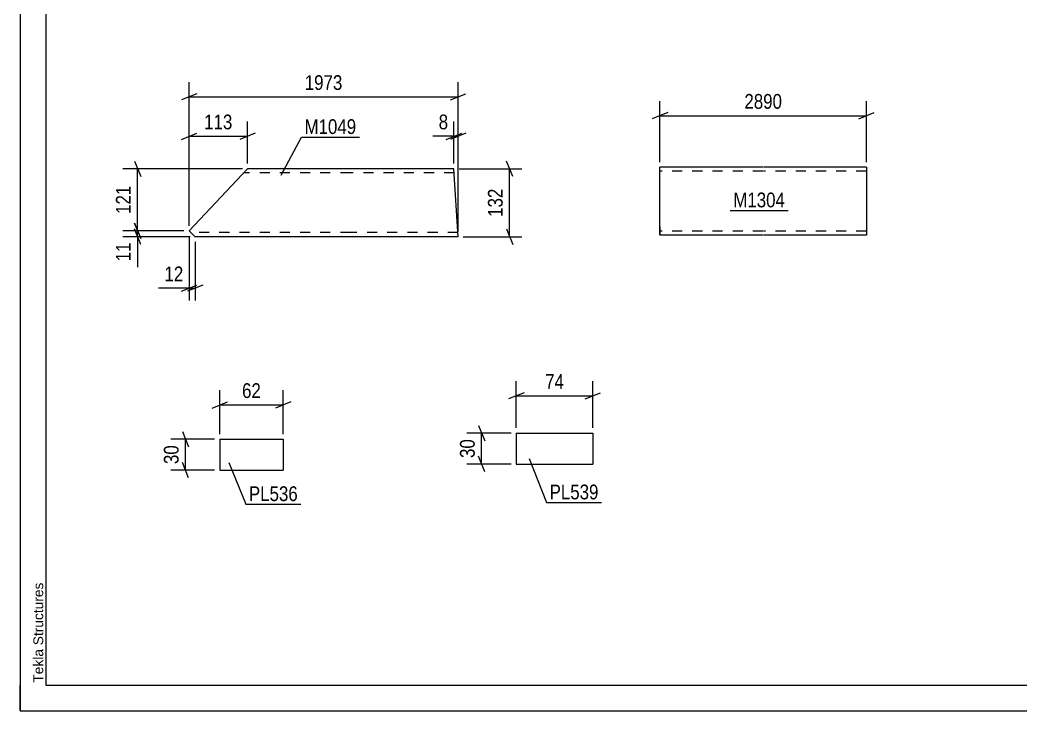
# Model space of a CAD drawing. Header units: millimetres. Extents: x 0 to 420, y 0 to 297.
# Drawn here: x 0 to 194.4, y 0 to 134.2 of the extents above; entities that cross this region are included whole.
import ezdxf

# ---------------------------------------------------------------- set-up
doc = ezdxf.new("R2010")
doc.units = ezdxf.units.MM
doc.linetypes.add('DXK_LINE_DOT2', pattern=[3.9198, 1.9599, -1.9599])
doc.styles.add('Arial', font='ARIAL.TTF', dxfattribs={"height": 0.2})
doc.styles.add('Arial Narrow', font='ARIALN.TTF', dxfattribs={"height": 0.2})

# ---------------------------------------------------------------- blocks, each defined once
blk = doc.blocks.new('Unknown-761551865-1131')
at = {"color": 5, "linetype": 'Continuous'}
for p, q in [((0, 297), (0, 0)), ((5, 292), (5, 5)), ((0, 0), (0, 5)), ((5, 5), (415, 5)), ((0, 0), (420, 0))]:
    blk.add_line(p, q, dxfattribs=at)
at = {"color": 174, "linetype": 'Continuous', "style": 'Arial'}
blk.add_text('Tekla Structures', height=1.9102, rotation=90, dxfattribs=at).set_placement((4.5, 5.5))
blk = doc.blocks.new('Part-761551865-6125 - 6119')
at = {"color": 2, "linetype": 'Continuous'}
for p, q in [((32.84, 93.24), (44.19, 105.3)), ((64.19, 105.3), (44.19, 105.3)), ((84.29, 105.3), (64.29, 105.3)), ((85.1, 92.1), (84.29, 105.3)), ((34.04, 92.1), (32.84, 93.24)), ((64.19, 92.1), (34.04, 92.1)), ((85.1, 92.1), (64.29, 92.1))]:
    blk.add_line(p, q, dxfattribs=at)
at = {"color": 7, "linetype": 'DXK_LINE_DOT2'}
for p, q in [((64.19, 104.5), (43.44, 104.5)), ((84.34, 104.5), (64.29, 104.5)), ((64.19, 92.9), (33.19, 92.9)), ((85.05, 92.9), (64.29, 92.9)), ((85.05, 92.9), (85.05, 92.96))]:
    blk.add_line(p, q, dxfattribs=at)
blk = doc.blocks.new('Part-761551865-6239 - 6235')
at = {"color": 2, "linetype": 'Continuous'}
for p, q in [((144.31, 105.6), (124.31, 105.6)), ((124.31, 94), (124.31, 105.6)), ((164.41, 105.6), (144.41, 105.6)), ((164.41, 105.6), (164.41, 92.4)), ((124.31, 94), (124.31, 92.4)), ((144.31, 92.4), (124.31, 92.4)), ((164.41, 92.4), (144.41, 92.4))]:
    blk.add_line(p, q, dxfattribs=at)
at = {"color": 7, "linetype": 'DXK_LINE_DOT2'}
for p, q in [((144.31, 104.8), (124.31, 104.8)), ((164.41, 104.8), (144.41, 104.8)), ((124.31, 92.53), (124.31, 94)), ((124.31, 93.2), (124.31, 93.27)), ((144.31, 93.2), (124.31, 93.2)), ((164.41, 93.2), (144.41, 93.2)), ((164.41, 93.2), (164.41, 93.27))]:
    blk.add_line(p, q, dxfattribs=at)
blk = doc.blocks.new('Part-761551865-7107 - 7101')
at = {"color": 2, "linetype": 'Continuous'}
for p, q in [((38.8, 52.78), (38.8, 46.78)), ((38.8, 52.78), (51.11, 52.78)), ((51.11, 52.78), (51.11, 46.78)), ((38.8, 46.78), (51.11, 46.78))]:
    blk.add_line(p, q, dxfattribs=at)
blk = doc.blocks.new('Part-761551865-7132 - 7126')
at = {"color": 2, "linetype": 'Continuous'}
for p, q in [((96.4, 53.96), (96.4, 47.96)), ((96.4, 53.96), (111.28, 53.96)), ((111.28, 53.96), (111.28, 47.96)), ((96.4, 47.96), (111.28, 47.96))]:
    blk.add_line(p, q, dxfattribs=at)
blk = doc.blocks.new('StraightDimension-761551865-6158 - 6119')
at = {"color": 7, "linetype": 'Continuous'}
for p, q in [((43.19, 105.3), (19.99, 105.3)), ((22.24, 106.8), (23.44, 103.8)), ((22.84, 93.24), (22.84, 105.3)), ((23.44, 91.74), (22.24, 94.74)), ((31.84, 93.24), (19.99, 93.24))]:
    blk.add_line(p, q, dxfattribs=at)
at = {"color": 0}
blk.add_wipeout([(22.09, 102.61), (17.89, 102.61), (17.89, 95.93), (22.09, 95.93)], dxfattribs=at)
at = {"color": 3, "style": 'Arial Narrow'}
blk.add_text('121', height=2.863, rotation=90.0002, dxfattribs=at).set_placement((21.49, 96.53))
blk = doc.blocks.new('StraightDimension-761551865-6200 - 6119')
at = {"color": 7, "linetype": 'Continuous'}
for p, q in [((84.29, 106.3), (84.29, 114.46)), ((85.1, 93.1), (85.1, 114.46)), ((82.79, 111.01), (85.79, 112.21)), ((86.6, 112.21), (83.6, 111.01)), ((84.29, 111.61), (85.1, 111.61))]:
    blk.add_line(p, q, dxfattribs=at)
at = {"color": 0}
blk.add_wipeout([(83.76, 112.36), (83.76, 116.56), (80.73, 116.56), (80.73, 112.36)], dxfattribs=at)
at = {"color": 7, "linetype": 'Continuous'}
blk.add_line((84.29, 111.61), (80.21, 111.61), dxfattribs=at)
blk.add_line((84.29, 111.61), (80.21, 111.61), dxfattribs=at)
at = {"color": 3, "style": 'Arial Narrow'}
blk.add_text('8', height=2.86, dxfattribs=at).set_placement((81.33, 112.96))
blk = doc.blocks.new('StraightDimension-761551865-6189 - 6119')
at = {"color": 7, "linetype": 'Continuous'}
for p, q in [((32.84, 94.24), (32.84, 122.11)), ((85.1, 93.1), (85.1, 122.11)), ((34.34, 119.86), (31.34, 118.66)), ((32.84, 119.26), (85.1, 119.26)), ((83.6, 118.66), (86.6, 119.86))]:
    blk.add_line(p, q, dxfattribs=at)
at = {"color": 0}
blk.add_wipeout([(63.22, 120.01), (63.22, 124.21), (54.71, 124.21), (54.71, 120.01)], dxfattribs=at)
at = {"color": 3, "style": 'Arial Narrow'}
blk.add_text('1973', height=2.863, dxfattribs=at).set_placement((55.31, 120.61))
blk = doc.blocks.new('StraightDimension-761551865-6128 - 6119')
at = {"color": 7, "linetype": 'Continuous'}
for p, q in [((32.84, 92.24), (32.84, 79.7)), ((34.04, 91.1), (34.04, 79.7)), ((31.34, 81.5), (34.34, 82.7)), ((35.54, 82.7), (32.54, 81.5)), ((32.84, 82.1), (34.04, 82.1))]:
    blk.add_line(p, q, dxfattribs=at)
at = {"color": 0}
blk.add_wipeout([(32.31, 82.85), (32.31, 87.05), (27.46, 87.05), (27.46, 82.85)], dxfattribs=at)
at = {"color": 7, "linetype": 'Continuous'}
blk.add_line((32.84, 82.1), (26.93, 82.1), dxfattribs=at)
blk.add_line((32.84, 82.1), (26.93, 82.1), dxfattribs=at)
at = {"color": 3, "style": 'Arial Narrow'}
blk.add_text('12', height=2.863, dxfattribs=at).set_placement((28.06, 83.45))
blk = doc.blocks.new('StraightDimension-761551865-6175 - 6119')
at = {"color": 7, "linetype": 'Continuous'}
for p, q in [((85.29, 105.3), (97.5, 105.3)), ((95.7, 103.8), (94.5, 106.8)), ((95.1, 92.1), (95.1, 105.3)), ((94.5, 93.6), (95.7, 90.6)), ((86.1, 92.1), (97.5, 92.1))]:
    blk.add_line(p, q, dxfattribs=at)
at = {"color": 0}
blk.add_wipeout([(94.35, 102.05), (90.15, 102.05), (90.15, 95.36), (94.35, 95.36)], dxfattribs=at)
at = {"color": 3, "style": 'Arial Narrow'}
blk.add_text('132', height=2.863, rotation=90.0002, dxfattribs=at).set_placement((93.75, 95.96))
blk = doc.blocks.new('StraightDimension-761551865-6142 - 6119')
at = {"color": 7, "linetype": 'Continuous'}
for p, q in [((22.24, 94.74), (23.44, 91.74)), ((23.44, 90.6), (22.24, 93.6)), ((31.84, 93.24), (19.99, 93.24)), ((33.04, 92.1), (19.99, 92.1)), ((22.84, 92.1), (22.84, 93.24))]:
    blk.add_line(p, q, dxfattribs=at)
at = {"color": 0}
blk.add_wipeout([(22.09, 91.58), (17.89, 91.58), (17.89, 86.72), (22.09, 86.72)], dxfattribs=at)
at = {"color": 7, "linetype": 'Continuous'}
blk.add_line((22.84, 92.1), (22.84, 86.2), dxfattribs=at)
blk.add_line((22.84, 92.1), (22.84, 86.2), dxfattribs=at)
at = {"color": 3, "style": 'Arial Narrow'}
blk.add_text('11', height=2.863, rotation=90.0002, dxfattribs=at).set_placement((21.49, 87.32))
blk = doc.blocks.new('StraightDimension-761551865-6214 - 6119')
at = {"color": 7, "linetype": 'Continuous'}
for p, q in [((32.84, 94.24), (32.84, 114.46)), ((44.19, 106.3), (44.19, 114.46)), ((31.34, 111.01), (34.34, 112.21)), ((32.84, 111.61), (44.19, 111.61)), ((45.69, 112.21), (42.69, 111.01))]:
    blk.add_line(p, q, dxfattribs=at)
at = {"color": 0}
blk.add_wipeout([(41.85, 112.36), (41.85, 116.56), (35.17, 116.56), (35.17, 112.36)], dxfattribs=at)
at = {"color": 3, "style": 'Arial Narrow'}
blk.add_text('113', height=2.863, dxfattribs=at).set_placement((35.77, 112.96))
blk = doc.blocks.new('StraightDimension-761551865-6242 - 6235')
at = {"color": 7, "linetype": 'Continuous'}
for p, q in [((124.31, 106.6), (124.31, 118.45)), ((164.41, 106.6), (164.41, 118.45)), ((125.81, 116.2), (122.81, 115)), ((124.31, 115.6), (164.41, 115.6)), ((162.91, 115), (165.91, 116.2))]:
    blk.add_line(p, q, dxfattribs=at)
at = {"color": 0}
blk.add_wipeout([(148.62, 116.35), (148.62, 120.55), (140.11, 120.55), (140.11, 116.35)], dxfattribs=at)
at = {"color": 3, "style": 'Arial Narrow'}
blk.add_text('2890', height=2.863, dxfattribs=at).set_placement((140.71, 116.95))
blk = doc.blocks.new('StraightDimension-761551865-7109 - 7101')
at = {"color": 7, "linetype": 'Continuous'}
for p, q in [((38.8, 53.78), (38.8, 62.28)), ((51.11, 53.78), (51.11, 62.28)), ((37.3, 58.83), (40.3, 60.03)), ((38.8, 59.43), (51.11, 59.43)), ((52.61, 60.03), (49.61, 58.83))]:
    blk.add_line(p, q, dxfattribs=at)
at = {"color": 0}
blk.add_wipeout([(47.38, 60.18), (47.38, 64.38), (42.53, 64.38), (42.53, 60.18)], dxfattribs=at)
at = {"color": 3, "style": 'Arial Narrow'}
blk.add_text('62', height=2.863, dxfattribs=at).set_placement((43.13, 60.78))
blk = doc.blocks.new('StraightDimension-761551865-7114 - 7101')
at = {"color": 7, "linetype": 'Continuous'}
for p, q in [((37.8, 52.78), (29.3, 52.78)), ((31.55, 54.28), (32.75, 51.28)), ((32.15, 46.78), (32.15, 52.78)), ((37.8, 46.78), (29.3, 46.78)), ((32.75, 45.28), (31.55, 48.28))]:
    blk.add_line(p, q, dxfattribs=at)
at = {"color": 0}
blk.add_wipeout([(31.4, 52.21), (27.2, 52.21), (27.2, 47.35), (31.4, 47.35)], dxfattribs=at)
at = {"color": 3, "style": 'Arial Narrow'}
blk.add_text('30', height=2.863, rotation=90.0002, dxfattribs=at).set_placement((30.8, 47.95))
blk = doc.blocks.new('StraightDimension-761551865-7134 - 7126')
at = {"color": 7, "linetype": 'Continuous'}
for p, q in [((89.07, 55.46), (90.27, 52.46)), ((95.4, 53.96), (86.82, 53.96)), ((89.67, 47.96), (89.67, 53.96)), ((90.27, 46.46), (89.07, 49.46)), ((95.4, 47.96), (86.82, 47.96))]:
    blk.add_line(p, q, dxfattribs=at)
at = {"color": 0}
blk.add_wipeout([(88.92, 53.38), (84.72, 53.38), (84.72, 48.53), (88.92, 48.53)], dxfattribs=at)
at = {"color": 3, "style": 'Arial Narrow'}
blk.add_text('30', height=2.863, rotation=90.0002, dxfattribs=at).set_placement((88.32, 49.13))
blk = doc.blocks.new('StraightDimension-761551865-7143 - 7126')
at = {"color": 7, "linetype": 'Continuous'}
for p, q in [((96.4, 54.96), (96.4, 64.05)), ((111.28, 54.96), (111.28, 64.05)), ((97.9, 61.8), (94.9, 60.6)), ((96.4, 61.2), (111.28, 61.2)), ((109.78, 60.6), (112.78, 61.8))]:
    blk.add_line(p, q, dxfattribs=at)
at = {"color": 0}
blk.add_wipeout([(106.27, 61.95), (106.27, 66.15), (101.41, 66.15), (101.41, 61.95)], dxfattribs=at)
at = {"color": 3, "style": 'Arial Narrow'}
blk.add_text('74', height=2.863, dxfattribs=at).set_placement((102.01, 62.55))
blk = doc.blocks.new('Mark-761551865-6121 - 6119')
at = {"color": 0}
blk.add_wipeout([(65.32, 112.05), (65.32, 115.05), (55.26, 115.05), (55.26, 112.05)], dxfattribs=at)
blk.add_wipeout([(65.32, 112.05), (65.32, 115.05), (55.26, 115.05), (55.26, 112.05)], dxfattribs=at)
at = {"color": 30, "linetype": 'Continuous'}
for p, q in [((50.7, 104.05), (54.66, 111.45)), ((54.66, 111.45), (65.92, 111.45))]:
    blk.add_line(p, q, dxfattribs=at)
at = {"color": 3, "style": 'Arial Narrow'}
blk.add_text('M1049', height=2.863, dxfattribs=at).set_placement((55.26, 112.05))
blk = doc.blocks.new('Mark-761551865-6237 - 6235')
at = {"color": 0}
blk.add_wipeout([(148.6, 97.81), (148.6, 100.81), (138.55, 100.81), (138.55, 97.81)], dxfattribs=at)
blk.add_wipeout([(148.6, 97.81), (148.6, 100.81), (138.55, 100.81), (138.55, 97.81)], dxfattribs=at)
at = {"color": 30, "linetype": 'Continuous'}
blk.add_line((137.95, 97.21), (149.2, 97.21), dxfattribs=at)
at = {"color": 3, "style": 'Arial Narrow'}
blk.add_text('M1304', height=2.863, dxfattribs=at).set_placement((138.55, 97.81))
blk = doc.blocks.new('Mark-761551865-7103 - 7101')
at = {"color": 0}
blk.add_wipeout([(53.96, 40.76), (53.96, 43.76), (44.46, 43.76), (44.46, 40.76)], dxfattribs=at)
blk.add_wipeout([(53.96, 40.76), (53.96, 43.76), (44.46, 43.76), (44.46, 40.76)], dxfattribs=at)
at = {"color": 30, "linetype": 'Continuous'}
for p, q in [((40.53, 48.27), (43.86, 40.16)), ((43.86, 40.16), (54.56, 40.16))]:
    blk.add_line(p, q, dxfattribs=at)
at = {"color": 3, "style": 'Arial Narrow'}
blk.add_text('PL536', height=2.863, dxfattribs=at).set_placement((44.46, 40.76))
blk = doc.blocks.new('Mark-761551865-7128 - 7126')
at = {"color": 0}
blk.add_wipeout([(112.38, 41.1), (112.38, 44.1), (102.87, 44.1), (102.87, 41.1)], dxfattribs=at)
blk.add_wipeout([(112.38, 41.1), (112.38, 44.1), (102.87, 44.1), (102.87, 41.1)], dxfattribs=at)
at = {"color": 30, "linetype": 'Continuous'}
for p, q in [((98.88, 49.01), (102.27, 40.5)), ((102.27, 40.5), (112.98, 40.5))]:
    blk.add_line(p, q, dxfattribs=at)
at = {"color": 3, "style": 'Arial Narrow'}
blk.add_text('PL539', height=2.863, dxfattribs=at).set_placement((102.87, 41.1))

msp = doc.modelspace()

# ---------------------------------------------------------------- block references
for name in ['Unknown-761551865-1131', 'Part-761551865-6125 - 6119', 'Part-761551865-6239 - 6235', 'Part-761551865-7107 - 7101', 'Part-761551865-7132 - 7126']:
    msp.add_blockref(name, (0, 0))

# ---------------------------------------------------------------- next in the draw order: block references
for name in ['StraightDimension-761551865-6242 - 6235', 'StraightDimension-761551865-6200 - 6119', 'StraightDimension-761551865-6158 - 6119', 'Mark-761551865-6237 - 6235', 'StraightDimension-761551865-7109 - 7101', 'StraightDimension-761551865-7134 - 7126', 'Mark-761551865-7128 - 7126', 'Mark-761551865-7103 - 7101']:
    msp.add_blockref(name, (0, 0))

# ---------------------------------------------------------------- next in the draw order: block references
for name in ['StraightDimension-761551865-6189 - 6119', 'StraightDimension-761551865-7143 - 7126', 'StraightDimension-761551865-7114 - 7101']:
    msp.add_blockref(name, (0, 0))

# ---------------------------------------------------------------- next in the draw order: block references
for name in ['Mark-761551865-6121 - 6119', 'StraightDimension-761551865-6175 - 6119', 'StraightDimension-761551865-6128 - 6119']:
    msp.add_blockref(name, (0, 0))

# ---------------------------------------------------------------- next in the draw order: block references
msp.add_blockref('StraightDimension-761551865-6142 - 6119', (0, 0))

# ---------------------------------------------------------------- next in the draw order: block references
msp.add_blockref('StraightDimension-761551865-6214 - 6119', (0, 0))

doc.saveas('drawing.dxf')
